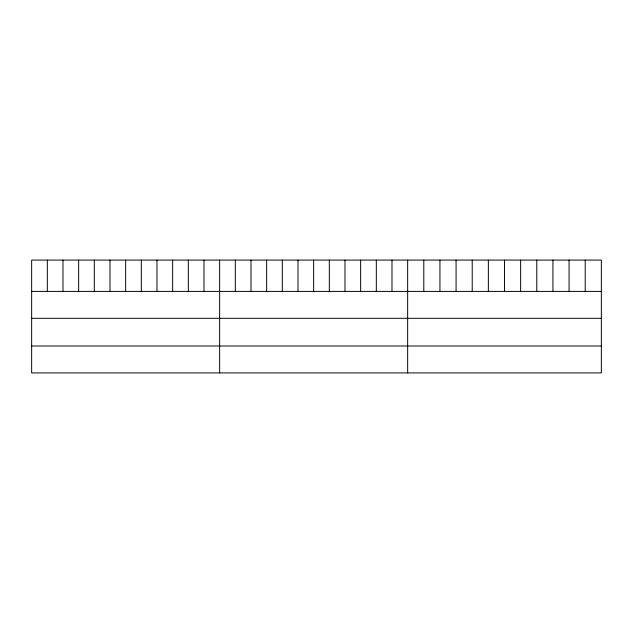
<?xml version="1.0" encoding="UTF-8"?>
<svg xmlns="http://www.w3.org/2000/svg" width="633" height="633" viewBox="0 0 633 633"><rect width="100%" height="100%" fill="white"/><g stroke="black" fill="none" stroke-linecap="round" stroke-linejoin="round"><path stroke-width="0.95" d="M601.35 291.402L601.35 372.916L31.65 372.916L31.65 260.084L601.35 260.084L601.35 291.402L31.65 291.402M31.65 318.304L601.35 318.304M31.65 346.014L601.35 346.014M585.209 260.084L585.209 291.402M569.067 260.084L569.067 291.402M552.925 260.084L552.925 291.402M536.784 260.084L536.784 291.402M520.643 260.084L520.643 291.402M504.501 260.084L504.501 291.402M488.36 260.084L488.36 291.402M472.218 260.084L472.218 291.402M456.077 260.084L456.077 291.402M439.935 260.084L439.935 291.402M423.793 260.084L423.793 291.402M407.652 260.084L407.652 372.916M391.985 260.084L391.985 291.402M376.319 260.084L376.319 291.402M360.652 260.084L360.652 291.402M344.985 260.084L344.985 291.402M329.318 260.084L329.318 291.402M313.651 260.084L313.651 291.402M297.985 260.084L297.985 291.402M282.318 260.084L282.318 291.402M266.651 260.084L266.651 291.402M250.984 260.084L250.984 291.402M235.318 260.084L235.318 291.402M219.651 260.084L219.651 372.916M203.984 260.084L203.984 291.402M188.317 260.084L188.317 291.402M172.651 260.084L172.651 291.402M156.984 260.084L156.984 291.402M141.317 260.084L141.317 291.402M125.651 260.084L125.651 291.402M109.984 260.084L109.984 291.402M94.317 260.084L94.317 291.402M78.65 260.084L78.65 291.402M62.983 260.084L62.983 291.402M47.317 260.084L47.317 291.402"/></g></svg>
